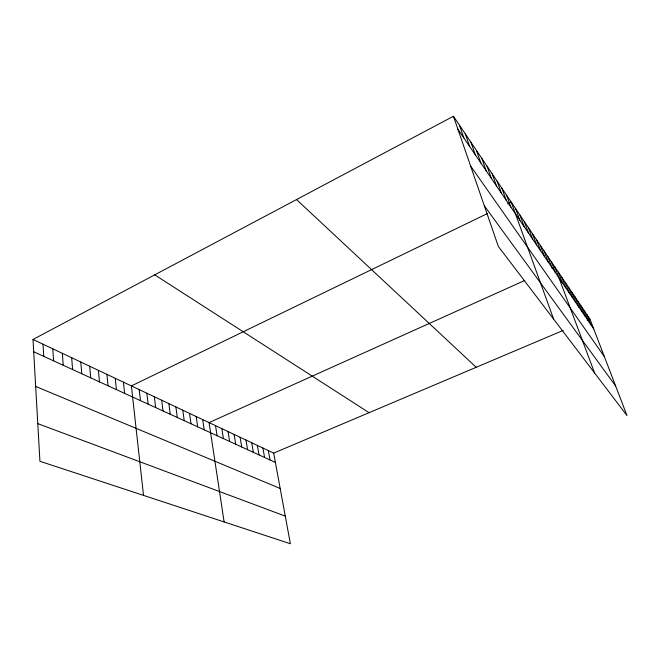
<?xml version="1.0" encoding="UTF-8"?>
<svg xmlns="http://www.w3.org/2000/svg" width="660" height="660" viewBox="0 0 660 660"><rect width="100%" height="100%" fill="white"/><g stroke="black" fill="none" stroke-linecap="round" stroke-linejoin="round"><path stroke-width="0.99" d="M33 339.463L273.677 453.106L290.367 543.741L39.922 461.282L33 339.463L453.436 116.259L589.949 319.085L627 415.585L498.325 246.403L453.436 116.259M487.22 213.642L131.389 385.918L143.525 495.396M507.606 203.775L511.178 202.051L553.633 319.118M524.725 280.483L209.071 422.598L224.12 521.936M552.082 268.174L554.845 266.929L594.602 372.983M273.677 453.106L563.186 330.421M587.251 320.224L589.949 319.085M37.785 423.637L285.277 516.128M35.673 386.43L280.186 488.483M33.701 351.747L275.385 462.412M154.712 274.849L369.072 412.682M296.522 199.559L476.198 367.282M484.316 205.771L615.656 386.034M470.58 165.974L604.345 356.59M457.9 129.203L593.728 328.927M587.078 314.828L590.881 324.745M584.158 310.48L587.986 320.479M581.171 306.05L585.024 316.123M578.127 301.521L581.996 311.677M575.017 296.893L578.903 307.139M571.832 292.174L575.751 302.495M568.582 287.339L572.525 297.751M565.265 282.406L569.225 292.9M561.866 277.365L565.851 287.941M558.393 272.209L562.403 282.868M551.323 261.69L555.373 272.53M547.717 256.336L551.785 267.259M544.03 250.858L548.122 261.872M540.251 245.248L544.376 256.352M536.39 239.514L540.532 250.709M532.438 233.64L536.605 244.926M528.388 227.626L532.579 239.011M524.246 221.463L528.454 232.939M519.997 215.152L524.221 226.726M515.641 208.684L519.89 220.358M506.599 195.244L510.889 207.116M501.897 188.265L506.212 200.244M497.079 181.104L501.41 193.182M492.129 173.753L496.485 185.938M487.047 166.204L491.419 178.489M481.833 158.441L486.214 170.841M476.462 150.472L480.868 162.979M470.951 142.28L475.373 154.894M465.275 133.848L469.714 146.578M459.442 125.177L463.889 138.014M268.331 450.582L270.031 459.954M262.886 448.008L264.577 457.454M257.342 445.393L259.017 454.913M251.699 442.728L253.358 452.323M245.949 440.014L247.599 449.683M240.091 437.25L241.725 446.993M234.118 434.428L235.736 444.254M228.038 431.558L229.639 441.457M221.834 428.629L223.418 438.611M215.515 425.642L217.074 435.707M202.686 419.587L204.204 429.817M196.185 416.518L197.678 426.83M189.552 413.383L191.02 423.778M182.787 410.19L184.239 420.676M175.89 406.931L177.309 417.499M168.853 403.606L170.239 414.265M161.667 400.216L163.028 410.965M154.333 396.751L155.661 407.591M146.842 393.22L148.145 404.151M139.202 389.606L140.464 400.628M123.412 382.148L124.608 393.368M115.261 378.304L116.416 389.623M106.928 374.368L108.042 385.786M98.406 370.342L99.478 381.868M89.702 366.234L90.725 377.858M80.792 362.026L81.766 373.75M71.676 357.72L72.6 369.559M62.345 353.314L63.22 365.26M52.792 348.81L53.617 360.863M43.015 344.19L43.774 356.359"/></g></svg>
